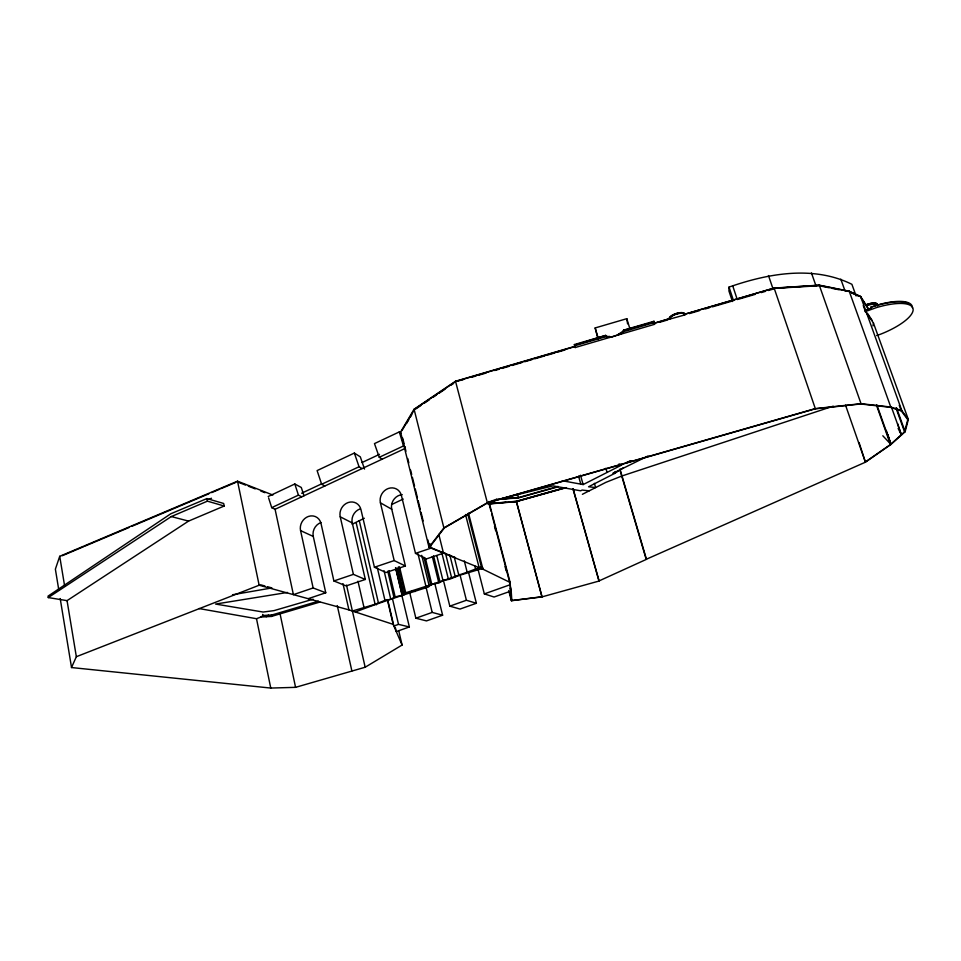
<?xml version="1.0" encoding="UTF-8"?>
<svg xmlns="http://www.w3.org/2000/svg" width="961" height="961" viewBox="0 0 961 961"><rect width="100%" height="100%" fill="white"/><g stroke="black" fill="none" stroke-linecap="round" stroke-linejoin="round"><path stroke-width="1.44" d="M856.095 295.94L851.902 284.312C813.414 265.2 767.935 273.489 729.027 287.099L728.943 291.003L732.426 301.514M873.008 325.863L873.441 323.028L864.648 310.247L871.207 308.157L870.798 307.232L875.627 305.538A41.828 13.358 -20.3 0 1 912.373 307.772M669.553 318.463L669.709 319.1L685.049 314.86L684.893 314.175A8.301 3.087 -18.3 0 0 676.748 313.322A8.301 3.087 -18.3 0 0 669.024 318.824L669.709 319.1L669.697 317.839A7.796 2.895 -18.3 0 1 680.532 312.818M669.697 318.908L669.841 318.271A7.796 2.895 -18.3 0 1 676.892 313.959A7.796 2.895 -18.3 0 1 684.256 314.055M865.044 462.193L890.463 444.523L904.565 431.849L907.761 419.657L901.286 410.912L899.256 405.29M619.845 469.581L646.188 559.314L865.417 462.193L890.943 444.45L905.13 431.717L908.337 419.464L873.441 323.028M318.427 601.166L271.951 614.968L271.507 616.421L260.827 617.058L256.503 618.716L198.975 608.541M272.888 495.047L237.523 481.173L59.714 556.311L55.378 569.164L58.753 589.718M398.695 630.584L402.094 645.035L365.168 667.234L295.568 687.343L270.762 688.064L71.522 667.547L76.339 656.711L67.054 600.637L188.56 521.102L224.201 506.015L223.685 503.48L206.903 498.579L170.782 513.787L48.05 596.132L48.278 597.574L67.054 600.637M590.45 340.542L605.838 336.038L611.316 337.215L621.935 333.371L623.761 331.593L623.545 330.164L653.985 321.262L654.357 322.44L654.549 324.325L575.183 347.534L574.846 346.356L455.514 381.253L414.083 409.23L400.581 432.066L429.014 547.277L482.927 569.188L510.123 582.45L511.36 600.709L541.944 596.901L599.123 581.021L573.068 488.632M623.761 331.593L654.357 322.44M401.926 430.66L414.623 409.218L455.826 381.409L575.423 346.453M406.515 423.513L408.749 419.729M410.251 417.206L411.74 414.696M908.337 419.464L901.862 410.671L890.775 407.032L861.044 403.704L815.312 408.605L774.134 288.084L684.412 314.319L774.134 288.084L819.265 285.153L849.212 291.219L860.6 296.42L868.263 308.721L860.311 296.553L848.947 291.363L819.048 285.309L774.037 288.24M352.387 611.016L375.102 604.277L384.965 600.397L390.779 599.268L395.163 596.889L403.356 594.979L405.722 592.769C431.177 584.769 455.718 576.636 480.668 567.122L483.107 568.311L459.79 575.231L449.556 579.255L443.754 580.372L439.165 582.81L430.96 584.732L428.474 586.979C403.62 594.811 379.679 602.679 355.33 611.989M429.014 547.277L443.886 527.913L487.347 502.747L815.312 408.605M455.466 557.644L429.627 547.121L444.426 527.877L487.659 502.843L815.12 408.857L860.612 403.98L890.246 407.284L901.286 410.912M618.476 335.113L618.259 334.38L623.545 330.86M352.158 524.213L364.327 518.255M260.827 617.058L263.122 615.496L271.951 614.968M266.185 616.746L268.491 615.172M415.945 408.833L420.786 405.566M424.426 403.103L429.267 399.836M432.906 397.386L436.546 394.935M438.973 393.289L445.027 389.205M451.093 385.121L453.52 383.487M48.278 597.574L171.31 516.562L207.42 501.161L224.201 506.015M623.413 467.683L614.704 473.401L613.214 473.16L615.701 471.527M562.317 480.74L583.147 484.572L621.791 464.98L619.052 463.899M614.704 473.401L588.576 486.771L595.628 487.575L594.415 483.335M582.39 494.314L605.886 482.35L621.983 475.959L833.223 406.167M630.608 460.619L626.596 462.601L631.701 460.824M613.214 473.16L648.026 455.995M391.716 504.513L403.212 499.047M364.531 469.076L360.315 456.859L354.357 453.063L317.106 470.59L321.647 484.272L324.806 486.026M401.181 433.267L399.308 431.909L374.478 443.598L379.271 457.292L382.166 459.19M268.167 496.513L294.811 483.984L301.286 487.467L304 495.756M362.081 462.505L379.499 454.337M301.634 493.221L322.031 483.671M268.599 497.906L271.711 507.648L298.439 495.131L301.694 496.837M321.647 484.272L359.054 466.746L362.045 468.608M379.271 457.292L403.524 445.94L405.374 447.249M271.711 507.648L275.074 509.282L404.965 448.523M865.152 311.64L876.384 307.628A41.852 13.31 -20.3 0 1 913.082 308.901A41.852 13.31 -20.3 0 1 880.696 334.152L876.624 335.557M62.225 555.734L83.763 546.629M85.109 546.064L129.122 527.469M131.885 526.304L208.909 493.762M211.66 492.609L219.913 489.125M221.282 488.536L235.865 482.386M208.969 499.3L211.48 498.242M865.897 305.334L866.041 304.805A10.006 3.279 -20.5 0 1 877.297 304.769M76.339 656.711L259.146 585.225L348.927 609.887L393.145 624.35L402.094 645.035M489.077 501.954L496.825 499.167M401.794 595.195L409.362 626.956L398.515 624.362L393.866 626.019L387.703 599.796M409.698 592.517L415.861 618.199L432.186 612.409L442.613 615.208L434.744 583.267M443.417 580.324L449.82 606.151L466.409 600.265L476.392 603.268L468.463 572.071M478.049 569.368L484.332 593.898L510.279 584.684L491.732 514.003M409.362 626.956L396.28 631.581L395.271 627.281M442.613 615.208L426.492 620.902L415.861 618.199M476.392 603.268L460.007 609.058L449.82 606.151M866.245 305.298L868.636 304.457A9.682 3.171 -20.5 0 1 877.153 305.274M320.974 522.556A11.256 10.054 -62.4 0 0 313.274 536.442L325.767 592.769L313.142 587.964L293.405 594.643L275.074 509.282M313.142 587.964L300.565 530.616A11.472 10.211 -62.2 0 1 308.433 516.441A11.472 10.211 -62.2 0 1 321.01 523.493L333.899 580.961L353.396 574.366L365.324 579.459L352.255 522.94A11.316 10.187 -60.7 0 1 359.979 508.97M353.396 574.366L340.23 516.802A11.532 10.355 -60.6 0 1 348.122 502.555A11.532 10.355 -60.6 0 1 360.952 509.582L374.43 567.254L394.19 560.575L405.398 565.981L391.752 509.258L380.412 502.807A11.604 10.499 -58.6 0 1 388.34 488.476A11.604 10.499 -58.6 0 1 401.41 495.504L415.5 553.38L426.336 558.942L444.03 552.983M415.5 553.38L431.609 547.938M308.169 598.691L325.767 592.769M365.324 579.459L346.164 585.91L333.899 580.961M405.398 565.981L385.986 572.516L374.43 567.254M430.876 584.781L432.246 584.348M319.797 602.079L271.507 616.421L271.278 615.304M597.766 338.164L595.159 327.941L626.8 318.68L630.092 329.455M575.183 347.534L574.378 344.555L605.67 335.401L606.823 337.371L609.394 337.083M605.67 335.401L575.074 345.035M623.413 330.428L653.48 322.103L636.374 327.112M580.672 343.401L587.664 341.359M626.392 330.031L633.527 327.941M606.019 336.578L574.726 345.732L574.378 344.555M654.549 324.325L654.189 323.16L669.565 318.656L654.393 323.34M463.118 379.751L455.826 381.409M471.719 377.229L476.031 375.967M478.89 375.138L486.074 373.036M494.675 370.514L498.987 369.264M501.858 368.423L509.03 366.321M511.901 365.48L521.943 362.549M524.814 361.708L531.986 359.606M534.857 358.777L544.899 355.834M547.77 354.993L554.941 352.903M557.812 352.062L564.984 349.96M618.259 334.38L620.974 333.587M659.859 322.223L667.847 319.881M689.361 313.598L699.416 310.655M705.158 308.974L709.47 307.712M712.341 306.871L732.45 300.997M738.192 299.315L755.43 294.282M761.172 292.6L765.485 291.339M768.356 290.498L772.668 289.237M313.118 599.208L274.005 610.619L263.146 612.049L215.588 604.061L287.495 592.444M499.444 499.167L518.291 497.594L558.101 486.422M496.537 499.42L518.387 497.942L558.197 486.771M517.823 500.873L564.936 487.659M488.933 503.768L516.309 501.45L565.092 487.756M566.461 487.611L516.489 501.63L488.092 504.044M499.264 499.179L552.887 485.87L580.684 490.807L582.114 490.074L589.177 490.855M609.178 336.35L611.316 337.215M232.514 594.763L271.903 587.94L267.687 586.763M509.57 591.892L511.829 600.529L542.04 596.757L516.393 501.282L510.411 501.786M487.996 503.696L495.468 503.059M499.96 502.675L505.93 502.171M499.852 498.975L518.387 497.426L517.402 493.774M865.753 304.913L868.492 304.048A9.682 3.171 -20.5 0 1 876.997 304.865M829.163 287.759L819.192 285.741L773.953 288.384M832.01 288.336L839.133 289.766M846.245 291.207L848.947 291.363M411.873 590.667L415.248 591.508M171.31 516.562L188.56 521.102M260.671 584.805L264.888 585.982M484.332 593.898L494.074 597.021L510.711 591.135L509.955 588.252M238.58 482.362L245.523 485.077M248.298 486.17L255.242 488.885M260.791 491.059L264.96 492.693M864.648 310.247L865.777 310.739L901.862 410.671M851.626 292.937L859.206 296.384M300.565 530.616L313.274 536.442M340.23 516.802L352.255 522.94M882.823 435.777L890.943 444.45L887.796 434.528M867.459 313.31L872.144 320.421M870.798 307.232L875.567 305.838A41.023 13.106 -20.3 0 1 908.085 303.244M898.115 428.402L901.454 435.009L897.634 423.657M262.677 614.403L263.122 615.496M860.6 296.42L865.308 309.442M863.242 305.514L864.768 309.73M896.553 407.896L905.13 431.717M895.964 407.957L904.565 431.849M891.448 407.176L901.454 435.009M849.212 291.219L890.775 407.032M840.803 279.122L845.019 290.907M876.9 404.989L890.943 444.45L886.234 430.336M399.308 431.909L403.524 445.94M876.444 405.134L890.463 444.523M819.265 285.153L861.044 403.704M811.444 272.936L816.153 286.318M845.536 405.194L865.417 462.193L859.074 442.565M354.357 453.063L359.054 466.746M768.476 275.543L773.112 289.129M732.775 286.006L737.291 299.604M729.027 287.099L733.531 300.709M294.811 483.984L298.439 495.131M684.34 314.151L684.556 314.764L684.112 313.622A7.796 2.895 -18.3 0 0 683.331 313.118M669.024 318.824L669.168 319.256A8.301 3.087 -18.3 0 1 676.88 313.754A8.301 3.087 -18.3 0 1 685.037 314.619M623.545 330.164L623.905 331.341M621.719 332.638L621.935 333.371M619.112 333.731L619.328 334.464M609.67 336.734L609.887 337.467M606.595 336.638L606.823 337.371M605.706 335.605L606.055 336.782M595.159 327.941L598.367 338.728M619.965 469.052L646.465 559.338L598.943 580.961L572.984 488.885M605.85 468.259L607.016 472.295M580.492 475.239L583.147 484.572M578.534 476.127L580.804 484.14M516.309 501.45L541.944 596.901M488.873 501.486L510.123 582.45M488.705 502.471L490.975 511.12M494.531 526.388L495.66 530.688M505.078 566.582L506.207 570.882M509.967 585.249L511.096 589.549L511.829 600.529M455.514 381.253L487.347 502.747M508.705 590.607L511.36 600.709M468.512 513.162L482.927 569.188M467.659 513.546L481.845 568.744M465.52 514.519L479.143 567.651M474.806 565.969L475.551 568.876M464.295 560.864L467.202 572.348M459.887 574.366L466.409 600.265M454.313 557.296L458.673 574.654M414.083 409.23L443.886 527.913M449.82 555.014L455.226 576.552M445.484 553.296L451.658 577.969M438.805 534.352L443.489 553.164M441.832 552.863L448.319 578.906M436.787 555.566L442.865 580.06M433.579 555.878L440.042 582.042M429.999 543.758L431.069 548.118M432.318 556.491L438.769 582.606M402.719 438.144L404.161 443.958M404.869 446.865L405.95 451.226M407.74 458.493L408.821 462.854M410.611 470.121L411.692 474.47M412.401 477.377L414.563 486.098M415.272 489.005L417.422 497.726M418.143 500.633L420.293 509.342M421.014 512.249L423.164 520.97M427.825 539.866L429.627 547.121M425.411 558.329L431.777 584.288M423.921 557.272L430.624 584.636M421.723 555.338L429.099 585.489M417.999 553.824L425.819 585.886M426.252 588.084L432.186 612.409M399.5 566.774L405.722 592.769M398.383 566.906L404.893 594.126M403.38 593.742L403.692 595.063M397.241 568.672L403.5 594.895L402.118 595.352L395.524 567.711M396.917 567.999L403.356 594.979M380.412 502.807L394.19 560.575M402.275 594.21L402.563 595.424M395.872 568.431L402.275 595.315M388.941 570.606L395.163 596.889M387.751 571.206L393.938 597.358M392.472 598.739L398.515 624.362M384.064 570.762L390.779 599.268M387.331 599.58L393.145 624.35M377.385 568.011L384.965 600.397M359.282 520.658L378.37 602.643M376.135 603.772L376.376 604.793M356.195 522.832L375.102 604.277M357.96 581.189L363.907 607.076M346.501 585.081L365.168 667.234M342.993 583.651L348.927 609.887M337.263 605.562L351.882 670.934M279.951 613.298L295.568 687.343M597.826 337.443L598.15 338.957M237.523 481.173L259.146 585.225M256.503 618.716L270.762 688.064M206.903 498.579L207.42 501.161M59.714 556.311L64.615 585.898M60.195 598.535L71.522 667.547M626.8 318.68L627.581 323.833M653.985 321.262L654.189 323.16M391.752 509.258A11.376 10.331 -58.7 0 1 402.251 494.639M866.438 305.898A10.006 3.279 -20.4 0 1 877.693 305.862"/></g></svg>
